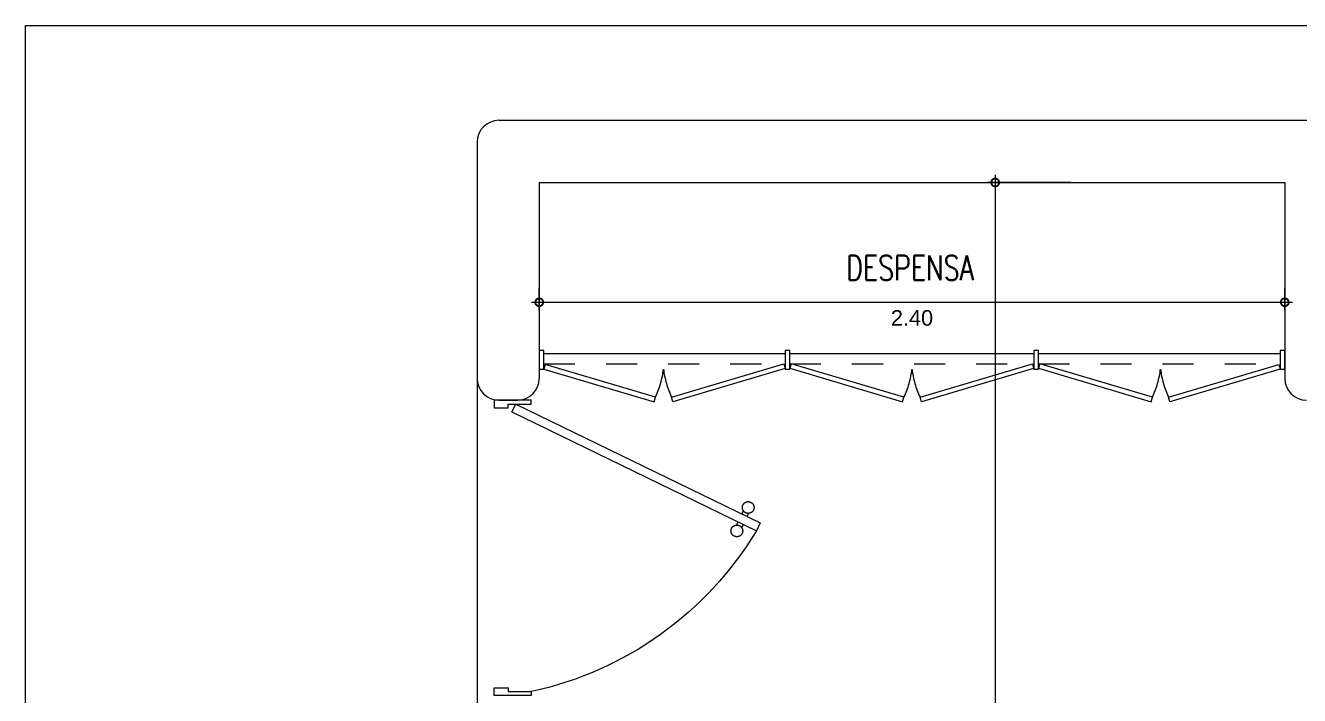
# Model space of a CAD drawing. Header units: metres. Extents: x 113 to 2416, y -346 to 476.
# Drawn here: x 259.364 to 263.466, y -138.448 to -136.293 of the extents above; entities that cross this region are included whole.
import ezdxf

# ---------------------------------------------------------------- set-up
doc = ezdxf.new("R2010")
doc.units = ezdxf.units.M
doc.header["$PDMODE"] = 34
doc.linetypes.add('0', pattern=[0])
doc.linetypes.add('DASHED', pattern=[0.75, 0.5, -0.25])
doc.layers.get('0').update_dxf_attribs({"color": 250, "linetype": '0', "lineweight": 20})
doc.layers.get('Defpoints').update_dxf_attribs({"color": 6})
for name, color, linetype, lineweight in [('A-DOOR', 35, 'Continuous', 5), ('A-WALL', 250, 'Continuous', 20), ('DIMENSIONES', 5, 'Continuous', 5), ('MOB FIJOS', 251, 'Continuous', 0), ('piso', 253, 'Continuous', 0), ('PROYECCION', 9, 'DASHED', 0), ('textos', 7, 'Continuous', 0)]:
    doc.layers.add(name, color=color, linetype=linetype, lineweight=lineweight)
doc.styles.add('Arch-Dim', font='romans.shx', dxfattribs={"width": 0.75})
doc.styles.add('ESC25-2mm', font='arial.ttf', dxfattribs={"height": 0.05})
doc.dimstyles.new('DIMS25', dxfattribs={"dimtxt": 0.05, "dimasz": 0.05, "dimexe": 0.025, "dimexo": 0.025, "dimgap": 0.025, "dimtad": 2, "dimzin": 4, "dimdsep": 46, "dimtxsty": 'ESC25-2mm', "dimblk": 'DOTSMALL', "dimcen": 0.025, "dimdle": 0.025, "dimclrd": 256, "dimclre": 256, "dimclrt": 1, "dimadec": 0, "dimazin": 0, "dimtfac": 1, "dimtix": 1, "dimtmove": 2, "dimatfit": 3, "dimfxl": 1, "dimtolj": 1, "dimtzin": 0, "dimlwd": -1, "dimarcsym": 0})

# ---------------------------------------------------------------- blocks, each defined once
blk = doc.blocks.new('puerta 1.00')
at = {"layer": 'A-DOOR'}
for p, q in [((-0.15, -0.0125), (-0.9369, -0.3949)), ((-0.1376, -0.038), (-0.9245, -0.4204)), ((-0.1376, -0.038), (-0.15, -0.0125)), ((-0.8946, -0.3743), (-0.8996, -0.3641)), ((-0.8777, -0.3661), (-0.8826, -0.3559)), ((-0.9369, -0.3949), (-0.9245, -0.4204)), ((-0.8822, -0.3998), (-0.8772, -0.4101)), ((-0.8653, -0.3916), (-0.8603, -0.4018))]:
    blk.add_line(p, q, dxfattribs=at)
for points in [[(-0.08, 0), (-0.08, -0.025), (-0.125, -0.025), (-0.125, -0.0125), (-0.2, -0.0125), (-0.2, 0), (-0.08, 0)], [(-0.08, -0.95), (-0.08, -0.925), (-0.125, -0.925), (-0.125, -0.9375), (-0.2, -0.9375), (-0.2, -0.95), (-0.08, -0.95)]]:
    blk.add_lwpolyline(points, dxfattribs=at)
blk.add_arc((0.0366, 0.1602), 1.1229, 211.1336, 257.8343, dxfattribs=at)
for points in [[(-0.8982, -0.3642), (-0.9033, -0.3642), (-0.912, -0.3591), (-0.917, -0.3504), (-0.917, -0.3403), (-0.912, -0.3316), (-0.9033, -0.3265), (-0.8932, -0.3265), (-0.8844, -0.3316), (-0.8794, -0.3403), (-0.8794, -0.3504), (-0.8844, -0.3591), (-0.8932, -0.3642), (-0.8982, -0.3642)], [(-0.8617, -0.4394), (-0.8667, -0.4394), (-0.8754, -0.4344), (-0.8805, -0.4256), (-0.8805, -0.4156), (-0.8754, -0.4068), (-0.8667, -0.4018), (-0.8566, -0.4018), (-0.8479, -0.4068), (-0.8428, -0.4156), (-0.8428, -0.4257), (-0.8479, -0.4344), (-0.8566, -0.4394), (-0.8617, -0.4394)]]:
    blk.add_open_spline(points, degree=2, dxfattribs=at)
blk = doc.blocks.new('_DotSmall')
at = {"color": 0, "linetype": 'ByBlock', "lineweight": 13, "const_width": 0.5}
blk.add_lwpolyline([(-0.0625, 0, 1), (0.0625, 0, 1)], format="xyb", close=True, dxfattribs=at)
blk = doc.blocks.new('*D542')
at = {"layer": 'Defpoints', "color": 0, "transparency": 16777216}
for p in [(262.7539, -136.7977), (262.486, -142.3977), (262.7539, -142.3977)]:
    blk.add_point(p, dxfattribs=at)
at = {"layer": 'DIMENSIONES', "transparency": 16777216}
blk.add_line((262.486, -136.7727), (262.486, -142.4227), dxfattribs=at)
at = {"layer": 'DIMENSIONES', "lineweight": -2, "transparency": 16777216}
for p, q in [((262.7289, -136.7977), (262.461, -136.7977)), ((262.7289, -142.3977), (262.461, -142.3977))]:
    blk.add_line(p, q, dxfattribs=at)
at = {"layer": 'DIMENSIONES', "transparency": 16777216, "xscale": 0.05, "yscale": 0.05, "zscale": 0.05}
for p, rotation in [((262.486, -136.7977), 90), ((262.486, -142.3977), 270)]:
    blk.add_blockref('_DotSmall', p, dxfattribs=dict(at, rotation=rotation))
at = {"layer": 'DIMENSIONES', "color": 5, "lineweight": 13, "transparency": 16777216, "insert": (262.4354, -139.5977), "char_height": 0.05, "attachment_point": 5, "rotation": 90, "style": 'ESC25-2mm'}
blk.add_mtext('\\A1;5.60', dxfattribs=at)
blk = doc.blocks.new('*D545')
at = {"layer": 'Defpoints', "color": 0, "transparency": 16777216}
for p in [(261.0182, -137.1127), (263.4182, -137.1127), (263.4182, -137.1829)]:
    blk.add_point(p, dxfattribs=at)
at = {"layer": 'DIMENSIONES', "lineweight": -2, "transparency": 16777216}
for p, q in [((261.0182, -137.1377), (261.0182, -137.2079)), ((263.4182, -137.1377), (263.4182, -137.2079))]:
    blk.add_line(p, q, dxfattribs=at)
at = {"layer": 'DIMENSIONES', "transparency": 16777216}
blk.add_line((260.9932, -137.1829), (263.4432, -137.1829), dxfattribs=at)
at = {"layer": 'DIMENSIONES', "transparency": 16777216, "xscale": 0.05, "yscale": 0.05, "zscale": 0.05, "rotation": 180}
blk.add_blockref('_DotSmall', (261.0182, -137.1829), dxfattribs=at)
at = {"layer": 'DIMENSIONES', "transparency": 16777216, "xscale": 0.05, "yscale": 0.05, "zscale": 0.05}
blk.add_blockref('_DotSmall', (263.4182, -137.1829), dxfattribs=at)
at = {"layer": 'DIMENSIONES', "color": 5, "lineweight": 13, "transparency": 16777216, "insert": (262.2182, -137.2335), "char_height": 0.05, "attachment_point": 5, "style": 'ESC25-2mm'}
blk.add_mtext('\\A1;2.40', dxfattribs=at)

msp = doc.modelspace()

# ---------------------------------------------------------------- linework, layer by layer
at = {"layer": 'A-WALL'}
for p, q in [((260.8882, -136.5977), (263.6182, -136.5977)), ((260.8182, -136.6677), (260.8182, -137.4277)), ((261.0182, -136.7977), (261.0182, -137.4277)), ((261.0182, -136.7977), (263.4182, -136.7977)), ((263.4182, -136.7977), (263.4182, -137.4277)), ((260.8882, -137.4977), (260.9482, -137.4977))]:
    msp.add_line(p, q, dxfattribs=at)
for centre, start, end in [((260.8882, -136.6677), 90, 180), ((260.8882, -137.4277), 180, 270), ((260.9482, -137.4277), 270, 0), ((263.4882, -137.4277), 180, 270)]:
    msp.add_arc(centre, 0.07, start, end, dxfattribs=at)
at = {"layer": 'Defpoints', "lineweight": 13}
msp.add_lwpolyline([(259.3643, -136.2928), (278.1304, -136.2928), (278.1304, -149.8891), (259.3643, -149.8891)], close=True, dxfattribs=at)
at = {"layer": 'MOB FIJOS', "elevation": 0}
for points in [[(261.0332, -137.3377), (261.0182, -137.3377), (261.0182, -137.3977), (261.0332, -137.3977)], [(261.8249, -137.3377), (261.8099, -137.3377), (261.8099, -137.3977), (261.8249, -137.3977)], [(262.6249, -137.3377), (262.6099, -137.3377), (262.6099, -137.3977), (262.6249, -137.3977)], [(263.4182, -137.3377), (263.4032, -137.3377), (263.4032, -137.3977), (263.4182, -137.3977)], [(261.0375, -137.3833), (261.0332, -137.3977), (261.3879, -137.5029), (261.3922, -137.4885)], [(261.8055, -137.3814), (261.8098, -137.3958), (261.4485, -137.5029), (261.4442, -137.4885)], [(261.8292, -137.3808), (261.8249, -137.3952), (262.1879, -137.5029), (262.1922, -137.4885)], [(262.6056, -137.3814), (262.6098, -137.3958), (262.2485, -137.5029), (262.2442, -137.4885)], [(262.6293, -137.3808), (262.6251, -137.3952), (262.9879, -137.5029), (262.9922, -137.4885)], [(263.3989, -137.3833), (263.4032, -137.3977), (263.0485, -137.5029), (263.0442, -137.4885)]]:
    msp.add_lwpolyline(points, close=True, dxfattribs=at)
at = {"layer": 'piso'}
for p, q in [((261.0332, -137.3477), (261.8099, -137.3477)), ((261.8249, -137.3477), (262.6099, -137.3477)), ((262.6249, -137.3477), (263.4032, -137.3477)), ((260.8182, -137.4277), (260.8182, -138.5177))]:
    msp.add_line(p, q, dxfattribs=at)
at = {"layer": 'PROYECCION', "color": 252, "linetype": 'DASHED', "ltscale": 0.1}
for p, q in [((261.0332, -137.381), (261.8099, -137.381)), ((261.8249, -137.381), (262.6099, -137.381)), ((262.6249, -137.381), (263.4032, -137.381))]:
    msp.add_line(p, q, dxfattribs=at)
for centre, start, end in [((261.1275, -137.3636), 334.7316, 353.3114), ((261.7089, -137.3636), 186.6886, 205.2684), ((261.9275, -137.3636), 334.7316, 353.3114), ((262.5089, -137.3636), 186.6886, 205.2684), ((262.7275, -137.3636), 334.7316, 353.3114), ((263.3089, -137.3636), 186.6886, 205.2684)]:
    msp.add_arc(centre, 0.2927, start, end, dxfattribs=at)

# ---------------------------------------------------------------- block references
at = {"layer": 'A-DOOR', "xscale": -1}
msp.add_blockref('puerta 1.00', (260.7927, -137.4977), dxfattribs=at)

# ---------------------------------------------------------------- texts
at = {"layer": 'textos', "insert": (262.0064, -137.1121), "char_height": 0.08, "attachment_point": 7, "style": 'Arch-Dim'}
msp.add_mtext_dynamic_manual_height_columns('DESPENSA', width=1.167714, gutter_width=1, heights=[0], dxfattribs=at)

# ---------------------------------------------------------------- dimensions: what is measured, and where the dimension line sits
at = {"layer": 'DIMENSIONES', "lineweight": 13}
dim = msp.add_linear_dim(base=(262.486, -142.3977), p1=(262.7539, -136.7977), p2=(262.7539, -142.3977), angle=90, dimstyle='DIMS25', override={"dimclrt": 5}, dxfattribs=at)
dim.commit()
dim.dimension.update_dxf_attribs({"geometry": '*D542', "text_midpoint": (262.4354, -139.5977)})
dim = msp.add_linear_dim(base=(263.4182, -137.1829), p1=(261.0182, -137.1127), p2=(263.4182, -137.1127), dimstyle='DIMS25', override={"dimclrt": 5}, dxfattribs=at)
dim.commit()
dim.dimension.update_dxf_attribs({"geometry": '*D545', "text_midpoint": (262.2182, -137.2335)})

doc.saveas('drawing.dxf')
